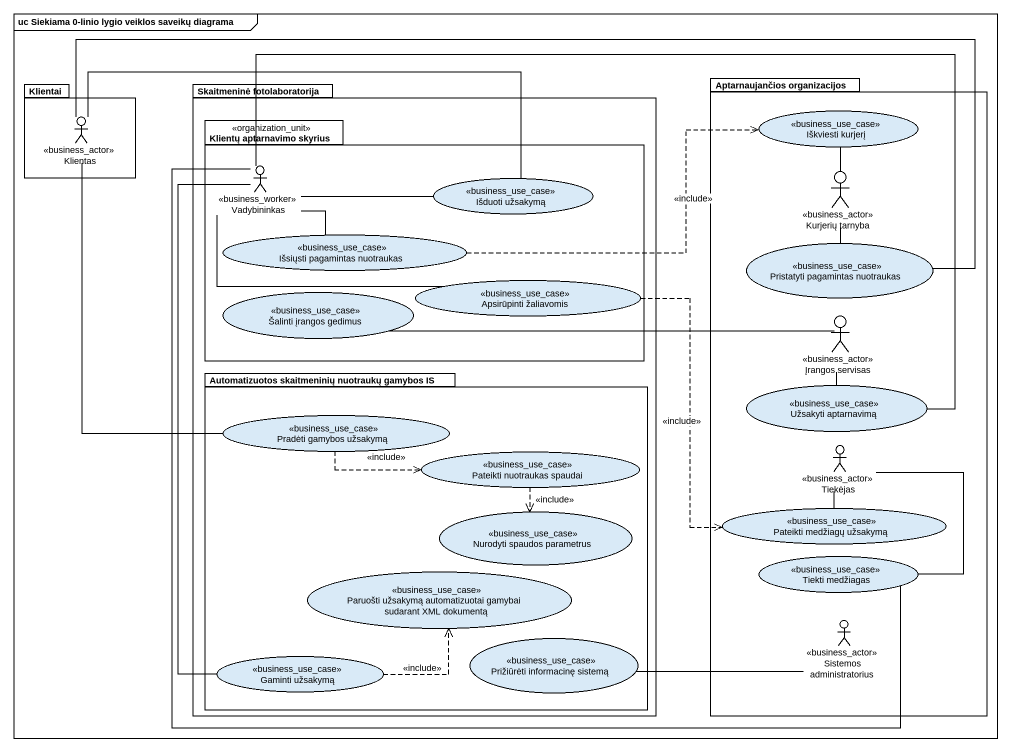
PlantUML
@startuml
mainframe uc Siekiama 0-linio lygio veiklos saveikų diagrama
package Klientai {
  actor Klientas <<business_actor>>
}
package "Skaitmeninė fotolaboratorija" as Skaitmeninė_fotolaboratorija {
  package "Klientų aptarnavimo skyrius" as Klientų_aptarnavimo_skyrius <<organization_unit>> {
    actor Vadybininkas <<business_worker>>
    usecase "Išduoti užsakymą" as Išduoti_užsakymą <<business_use_case>>
    usecase "Išsiųsti pagamintas nuotraukas" as Išsiųsti_pagamintas <<business_use_case>>
    usecase "Apsirūpinti žaliavomis" as Apsirūpinti_žaliavomis <<business_use_case>>
    usecase "Šalinti įrangos gedimus" as Šalinti_įrangos_gedimus <<business_use_case>>
  }
  package "Automatizuotos skaitmeninių nuotraukų gamybos IS" as Automatizuotos_skaitmeninių {
    usecase "Pradėti gamybos užsakymą" as Pradėti_gamybos_užsakymą <<business_use_case>>
    usecase "Pateikti nuotraukas spaudai" as Pateikti_nuotraukas_spaudai <<business_use_case>>
    usecase "Nurodyti spaudos parametrus" as Nurodyti_spaudos_parametrus <<business_use_case>>
    usecase "Paruošti užsakymą automatizuotai gamybai sudarant XML dokumentą" as Paruošti_užsakymą <<business_use_case>>
    usecase "Gaminti užsakymą" as Gaminti_užsakymą <<business_use_case>>
    usecase "Prižiūrėti informacinę sistemą" as Prižiūrėti_informacinę <<business_use_case>>
  }
}
package "Aptarnaujančios organizacijos" as Aptarnaujančios {
  usecase "Iškviesti kurjerį" as Iškviesti_kurjerį <<business_use_case>>
  actor "Kurjerių tarnyba" as Kurjerių_tarnyba <<business_actor>>
  usecase "Pristatyti pagamintas nuotraukas" as Pristatyti_pagamintas <<business_use_case>>
  actor "Įrangos servisas" as Įrangos_servisas <<business_actor>>
  usecase "Užsakyti aptarnavimą" as Užsakyti_aptarnavimą <<business_use_case>>
  actor Tiekėjas <<business_actor>>
  usecase "Pateikti medžiagų užsakymą" as Pateikti_medžiagų_užsakymą <<business_use_case>>
  usecase "Tiekti medžiagas" as Tiekti_medžiagas <<business_use_case>>
  actor "Sistemos administratorius" as Sistemos_administratorius <<business_actor>>
}
Klientas -- Pradėti_gamybos_užsakymą
Iškviesti_kurjerį -- Kurjerių_tarnyba
Vadybininkas -right- Išduoti_užsakymą
Vadybininkas -- Išsiųsti_pagamintas
Vadybininkas -right- Apsirūpinti_žaliavomis
Vadybininkas -right- Užsakyti_aptarnavimą
Išduoti_užsakymą -left- Klientas
Kurjerių_tarnyba -- Pristatyti_pagamintas
Išsiųsti_pagamintas .right.> Iškviesti_kurjerį : <<include>>
Pristatyti_pagamintas -left- Klientas
Apsirūpinti_žaliavomis ..> Pateikti_medžiagų_užsakymą : <<include>>
Įrangos_servisas -left- Šalinti_įrangos_gedimus
Užsakyti_aptarnavimą -up- Įrangos_servisas
Pradėti_gamybos_užsakymą .right.> Pateikti_nuotraukas_spaudai : <<include>>
Pateikti_nuotraukas_spaudai ..> Nurodyti_spaudos_parametrus : <<include>>
Tiekėjas -- Tiekti_medžiagas
Pateikti_medžiagų_užsakymą -up- Tiekėjas
Tiekti_medžiagas -up- Vadybininkas
Sistemos_administratorius -left- Prižiūrėti_informacinę
Gaminti_užsakymą -up- Vadybininkas
Gaminti_užsakymą .right.> Paruošti_užsakymą : <<include>>
@enduml
